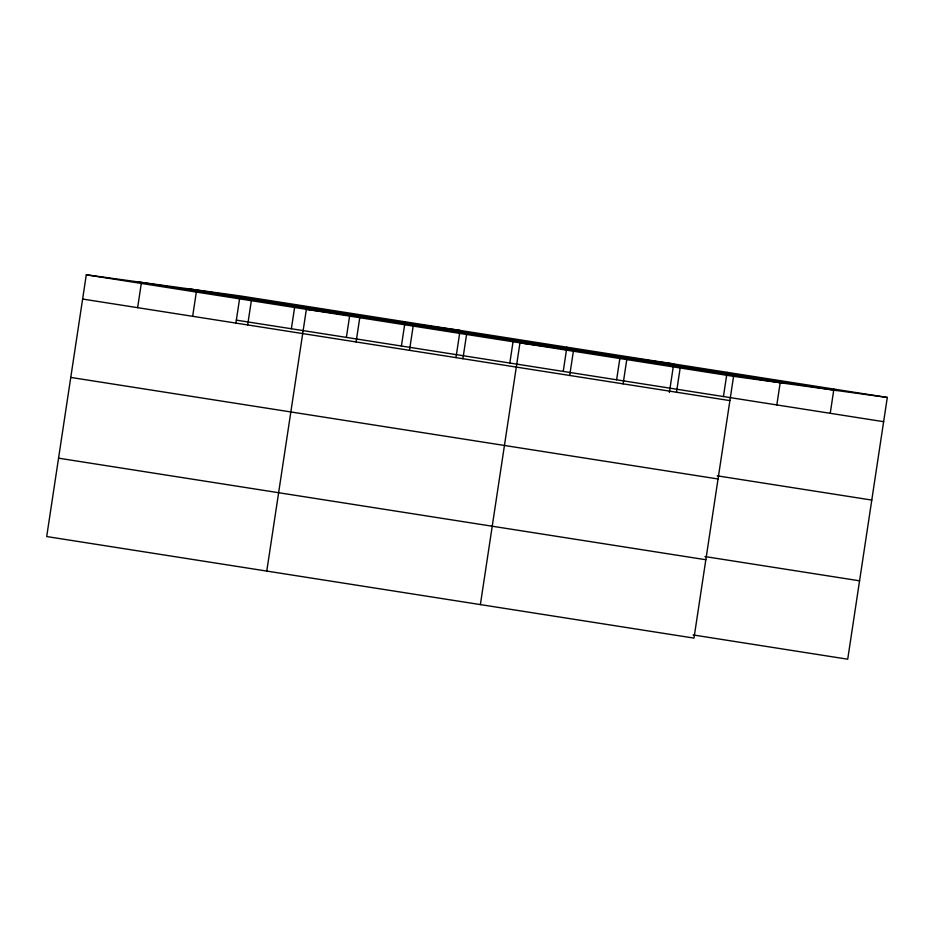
<?xml version="1.0" encoding="UTF-8"?>
<svg xmlns="http://www.w3.org/2000/svg" width="934" height="934" viewBox="0 0 934 934"><rect width="100%" height="100%" fill="white"/><g stroke="black" fill="none" stroke-linecap="round" stroke-linejoin="round"><path stroke-width="1.4" d="M887.3 397.452L240.015 295.891L86.29 274.794L46.7 536.548L693.985 638.109L733.564 376.355L887.3 397.452L847.71 659.206L693.133 634.945M137.637 307.671L141.303 283.434M192.661 316.299L196.327 292.062M235.917 322.977L239.583 298.74M247.673 324.939L251.339 300.701M291.373 328.768L294.607 307.379M266.774 571.083L306.364 309.329L460.088 330.426M346.386 337.396L349.841 314.583M356.099 341.949L359.765 317.712M401.41 346.024L405.076 321.786M409.501 350.332L413.167 326.083M455.99 357.512L459.656 333.275M462.902 358.703L466.568 334.465M509.824 363.046L513.058 341.646M480.38 604.59L519.969 342.848L673.694 363.933L669.386 392.455M563.225 371.417L566.891 347.179M569.705 375.468L573.371 351.219M616.627 379.799L620.293 355.562M623.106 383.839L626.772 359.602M676.496 392.222L680.162 367.984M723.43 396.553L727.096 372.316M776.831 404.936L780.497 380.698M830.233 413.318L833.899 389.069M189.287 288.933L836.572 390.494M137.018 281.753L784.303 383.325M86.29 274.794L733.564 376.355M236.349 320.128L883.634 421.689M82.624 299.043L729.898 400.604M717.195 475.815L871.784 500.075M70.762 377.418L718.048 478.979M704.983 556.571L859.572 580.82M58.55 458.174L705.835 559.735"/></g></svg>
